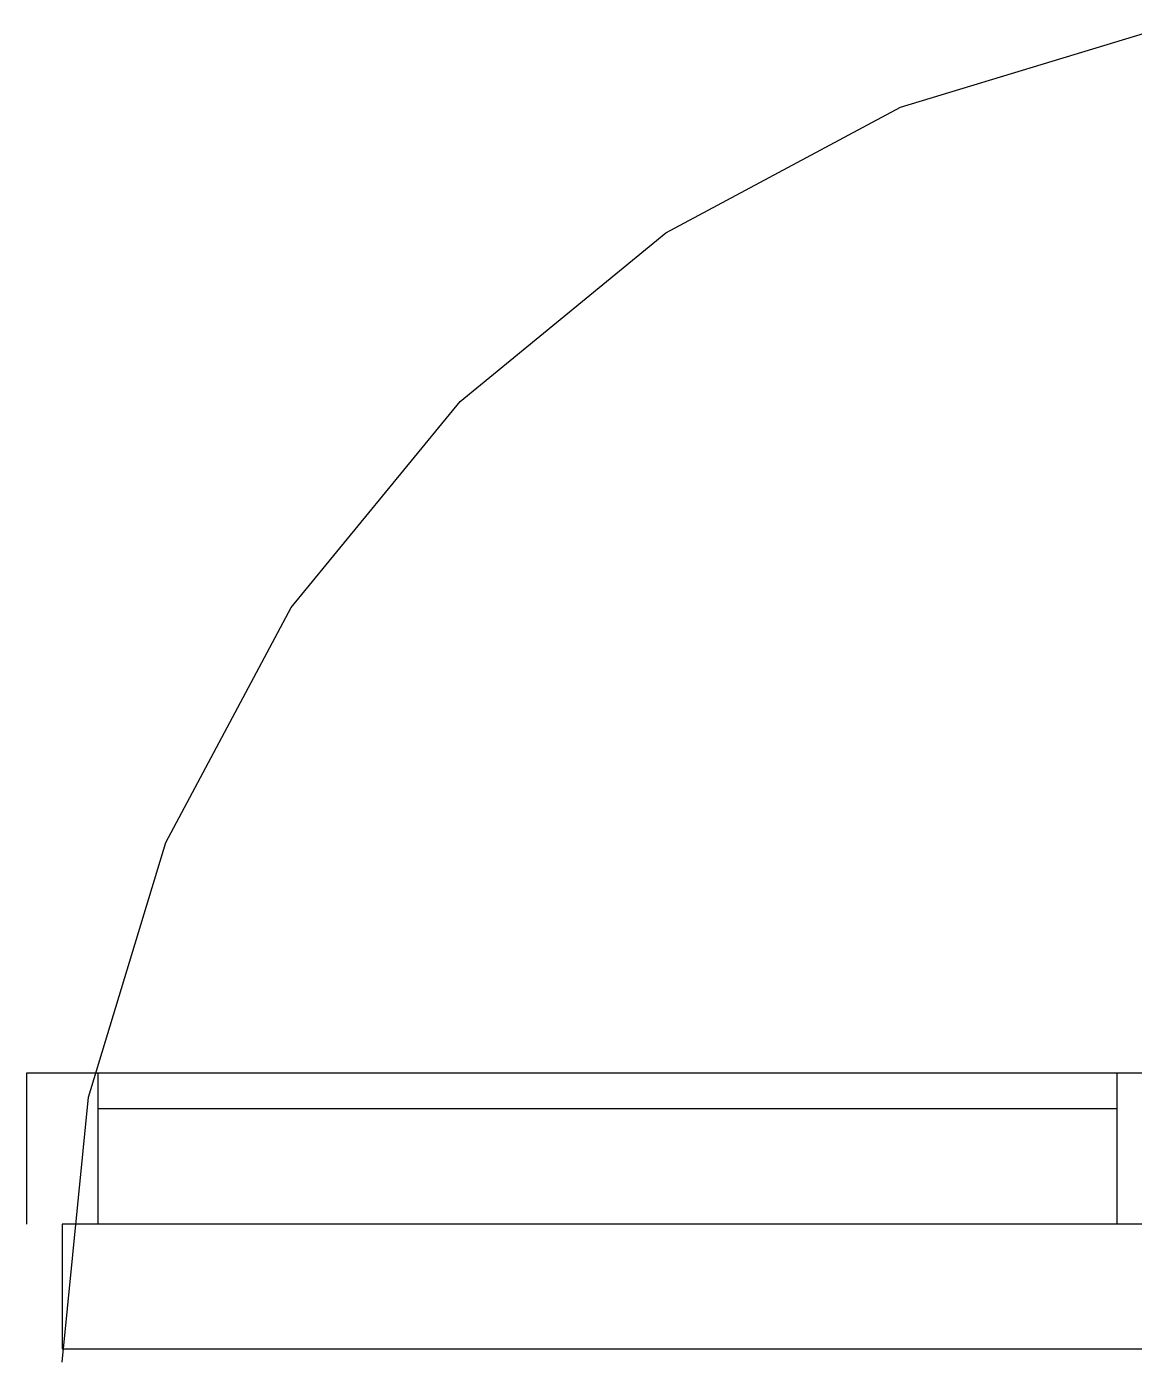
# Model space of a CAD drawing. Header units: metres. Extents: x 2.5 to 42.6, y 0.9 to 31.9.
# Drawn here: x 33.9304 to 34.1756, y 9.9781 to 10.2736 of the extents above; entities that cross this region are included whole.
import ezdxf

# ---------------------------------------------------------------- set-up
doc = ezdxf.new("R2010")
doc.units = ezdxf.units.M
doc.layers.add('PARETI_STRUTTURE', color=7, linetype='Continuous')

msp = doc.modelspace()

# ---------------------------------------------------------------- linework, layer by layer
at = {"layer": 'PARETI_STRUTTURE'}
for points in [[(33.93827, 9.97808), (33.94405, 10.03674), (33.96116, 10.09312), (33.98894, 10.1451), (34.02633, 10.19065), (34.07187, 10.22804), (34.12386, 10.25582), (34.18025, 10.27293), (34.2389, 10.27871)], [(33.9304, 10.00864), (33.9304, 10.04211)], [(33.9304, 10.0421), (34.18754, 10.0421), (34.18754, 10.00863)], [(33.94615, 10.0421), (33.94615, 10.00863)], [(34.1718, 10.00864), (34.1718, 10.04211)], [(33.94615, 10.03423), (34.1718, 10.03423)], [(33.93827, 10.00864), (33.93827, 9.98108)], [(34.23822, 10.00864), (33.93828, 10.00864)], [(33.93827, 9.98108), (34.23822, 9.98108)]]:
    msp.add_lwpolyline(points, dxfattribs=at)

doc.saveas('drawing.dxf')
